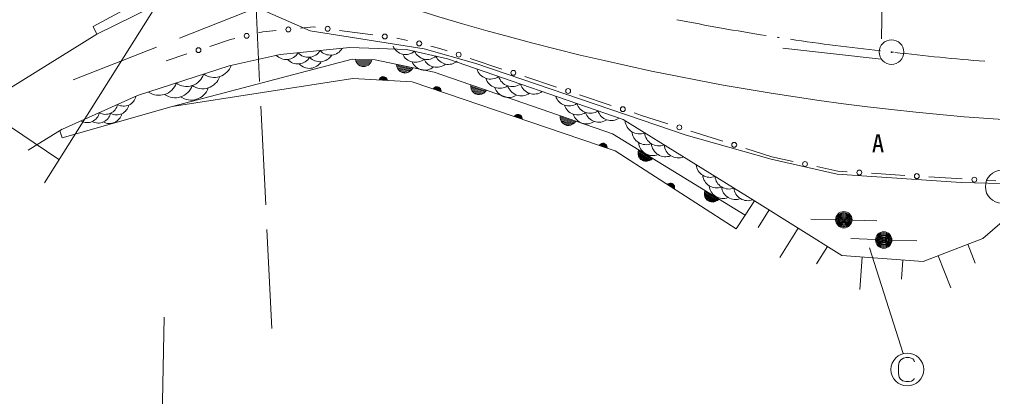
# Model space of a CAD drawing. Units: millimetres, scale not verified. Extents: x -23078 to 616922, y -205489 to 154511.
# Drawn here: x 56415 to 115496, y 24698 to 47571 of the extents above; entities that cross this region are included whole.
import ezdxf
from ezdxf.enums import TextEntityAlignment as Align

# ---------------------------------------------------------------- set-up
doc = ezdxf.new("R2010")
doc.units = ezdxf.units.MM
doc.header["$LTSCALE"] = 1000
doc.linetypes.add('DASHED', pattern=[7.5, 6, -1.5])
doc.layers.add('S-BGD', color=7, linetype='Continuous', lineweight=13)
doc.styles.add('ＭＳ ゴシック', font='')
doc.styles.get('ＭＳ ゴシック').set_extended_font_data('MS Gothic')

# ---------------------------------------------------------------- blocks, each defined once
blk = doc.blocks.new('BUHIN1')
at = {"color": 7, "linetype": 'Continuous', "lineweight": 13}
for radius in [0.995, 0.03]:
    blk.add_circle((0, 0), radius, dxfattribs=at)

msp = doc.modelspace()

# ---------------------------------------------------------------- linework, layer by layer
at = {"layer": 'S-BGD'}
for p, q in [((8522, 72971), (58814, 39069)), ((65669, 49730), (60887, 47137)), ((67579, 49727), (74070, 46880)), ((61121, 46670), (66164, 49166)), ((57931, 37671), (64533, 48115)), ((60887, 47137), (61121, 46670)), ((70926, 46751), (71187, 46813)), ((71187, 46813), (72009, 46894)), ((73472, 47039), (74294, 47121)), ((74070, 46880), (80992, 45792)), ((74294, 47121), (74399, 47106)), ((75855, 46910), (77867, 46638)), ((61121, 46670), (54979, 42887)), ((67982, 45938), (69235, 46350)), ((69235, 46350), (69496, 46412)), ((79324, 46442), (79429, 46427)), ((79429, 46427), (79973, 46294)), ((72236, 45437), (76473, 45862)), ((76473, 45862), (79916, 45756)), ((79916, 45756), (82395, 45180)), ((80992, 45792), (84121, 44901)), ((81401, 45944), (81945, 45811)), ((81945, 45811), (82384, 45666)), ((65332, 45067), (66586, 45479)), ((65690, 42296), (76607, 45160)), ((69154, 44757), (72236, 45437)), ((76607, 45160), (78019, 45119)), ((76847, 45038), (76813, 45154)), ((76813, 45154), (77813, 45125)), ((77786, 45063), (76836, 45091)), ((76904, 44939), (76847, 45038)), ((76859, 45028), (77759, 45001)), ((77720, 44940), (76898, 44964)), ((76999, 44826), (76904, 44939)), ((77709, 44915), (77608, 44808)), ((77769, 45011), (77709, 44915)), ((77813, 45125), (77769, 45011)), ((78019, 45119), (81588, 44371)), ((82395, 45180), (93063, 41503)), ((83779, 45203), (85706, 44565)), ((63586, 42951), (69154, 44757)), ((76941, 44900), (77668, 44879)), ((77107, 44763), (76999, 44826)), ((77606, 44818), (77001, 44836)), ((77223, 44722), (77107, 44763)), ((77117, 44770), (77489, 44759)), ((77378, 44717), (77223, 44722)), ((77497, 44751), (77378, 44717)), ((77608, 44808), (77497, 44751)), ((79327, 44727), (79314, 44847)), ((79314, 44847), (80293, 44643)), ((80256, 44586), (79326, 44781)), ((79366, 44619), (79327, 44727)), ((79337, 44715), (80218, 44530)), ((80169, 44477), (79364, 44645)), ((79439, 44492), (79366, 44619)), ((79395, 44575), (80107, 44426)), ((79534, 44411), (79439, 44492)), ((80036, 44377), (79443, 44501)), ((79642, 44350), (79534, 44411)), ((79546, 44416), (79910, 44339)), ((79793, 44318), (79642, 44350)), ((79916, 44331), (79793, 44318)), ((80036, 44367), (79916, 44331)), ((80154, 44454), (80036, 44367)), ((80230, 44538), (80154, 44454)), ((80293, 44643), (80230, 44538)), ((81588, 44371), (92422, 40636)), ((84121, 44901), (96886, 40555)), ((76649, 43998), (65690, 42296)), ((80260, 43790), (76649, 43998)), ((78248, 43906), (78271, 43962)), ((78747, 43877), (78248, 43906)), ((78262, 43936), (78737, 43909)), ((78271, 43962), (78303, 44009)), ((78726, 43941), (78277, 43967)), ((78297, 43997), (78708, 43973)), ((78303, 44009), (78355, 44061)), ((78687, 44006), (78324, 44027)), ((78355, 44061), (78411, 44088)), ((78356, 44056), (78658, 44039)), ((78411, 44088), (78471, 44103)), ((78601, 44073), (78415, 44084)), ((78471, 44103), (78549, 44099)), ((78549, 44099), (78606, 44077)), ((78606, 44077), (78659, 44044)), ((78659, 44044), (78705, 43986)), ((78705, 43986), (78732, 43936)), ((78732, 43936), (78747, 43877)), ((92588, 39598), (80260, 43790)), ((87101, 44102), (89028, 43463)), ((81536, 43356), (81574, 43404)), ((82009, 43195), (81536, 43356)), ((81558, 43382), (82008, 43229)), ((81574, 43404), (81616, 43441)), ((82006, 43263), (81580, 43407)), ((81608, 43431), (81997, 43299)), ((81616, 43441), (81680, 43478)), ((81986, 43335), (81641, 43452)), ((81680, 43478), (81742, 43488)), ((81680, 43472), (81966, 43375)), ((81742, 43488), (81804, 43487)), ((81921, 43424), (81744, 43483)), ((81804, 43487), (81877, 43462)), ((81877, 43462), (81927, 43425)), ((81927, 43425), (81969, 43379)), ((81969, 43379), (81998, 43312)), ((81998, 43312), (82010, 43256)), ((82010, 43256), (82009, 43195)), ((83822, 43479), (83824, 43600)), ((83847, 43368), (83822, 43479)), ((83824, 43600), (84769, 43274)), ((84725, 43223), (83827, 43533)), ((83831, 43466), (84681, 43173)), ((83903, 43232), (83847, 43368)), ((84626, 43126), (83848, 43394)), ((83870, 43320), (84558, 43083)), ((83988, 43139), (83903, 43232)), ((84481, 43043), (83909, 43241)), ((84087, 43066), (83988, 43139)), ((84000, 43143), (84352, 43022)), ((84694, 43179), (84608, 43105)), ((84769, 43274), (84694, 43179)), ((59038, 40910), (63586, 42951)), ((84233, 43015), (84087, 43066)), ((84356, 43012), (84233, 43015)), ((84480, 43033), (84356, 43012)), ((84608, 43105), (84480, 43033)), ((90424, 43001), (92351, 42362)), ((65690, 42296), (59008, 40401)), ((86462, 41681), (86499, 41729)), ((86935, 41520), (86462, 41681)), ((86483, 41707), (86933, 41554)), ((86499, 41729), (86542, 41766)), ((86931, 41588), (86505, 41732)), ((86533, 41756), (86922, 41624)), ((86542, 41766), (86606, 41803)), ((86911, 41660), (86567, 41778)), ((86605, 41797), (86892, 41700)), ((86606, 41803), (86667, 41813)), ((86667, 41813), (86729, 41812)), ((86846, 41749), (86670, 41809)), ((86729, 41812), (86803, 41787)), ((86803, 41787), (86852, 41750)), ((86852, 41750), (86895, 41704)), ((86895, 41704), (86923, 41637)), ((86923, 41637), (86936, 41581)), ((86936, 41581), (86935, 41520)), ((89239, 41612), (89241, 41733)), ((89264, 41500), (89239, 41612)), ((89241, 41733), (90186, 41407)), ((90142, 41356), (89244, 41665)), ((89247, 41598), (90098, 41305)), ((89320, 41364), (89264, 41500)), ((90042, 41258), (89265, 41526)), ((89287, 41452), (89975, 41215)), ((89405, 41271), (89320, 41364)), ((89898, 41175), (89326, 41373)), ((90186, 41407), (90111, 41311)), ((93063, 41503), (101044, 36572)), ((93746, 41900), (94185, 41754)), ((94185, 41754), (95776, 41249)), ((56934, 39635), (59017, 40910)), ((59008, 40401), (58873, 40823)), ((89503, 41198), (89405, 41271)), ((89416, 41275), (89769, 41154)), ((89650, 41147), (89503, 41198)), ((89773, 41144), (89650, 41147)), ((89897, 41165), (89773, 41144)), ((90025, 41237), (89897, 41165)), ((90111, 41311), (90025, 41237)), ((97177, 40803), (99112, 40189)), ((92422, 40636), (100475, 35696)), ((96886, 40555), (102058, 39099)), ((91621, 39927), (91658, 39975)), ((92094, 39766), (91621, 39927)), ((91642, 39952), (92092, 39800)), ((91658, 39975), (91701, 40012)), ((92090, 39833), (91664, 39978)), ((91692, 40002), (92082, 39869)), ((91701, 40012), (91765, 40048)), ((92070, 39906), (91726, 40023)), ((91764, 40043), (92051, 39946)), ((91765, 40048), (91827, 40059)), ((91827, 40059), (91888, 40058)), ((92005, 39994), (91829, 40054)), ((91888, 40058), (91962, 40033)), ((91962, 40033), (92011, 39996)), ((92011, 39996), (92054, 39950)), ((92054, 39950), (92082, 39882)), ((92082, 39882), (92095, 39826)), ((92095, 39826), (92094, 39766)), ((99935, 34866), (92588, 39598)), ((93981, 39545), (94009, 39662)), ((94807, 39099), (93998, 39596)), ((94009, 39662), (94861, 39139)), ((100513, 39744), (102105, 39238)), ((93981, 39430), (93981, 39545)), ((94007, 39285), (93981, 39430)), ((93986, 39529), (94753, 39059)), ((94689, 39025), (93988, 39455)), ((93993, 39378), (94614, 38998)), ((94069, 39177), (94007, 39285)), ((94530, 38976), (94014, 39292)), ((94150, 39083), (94069, 39177)), ((94081, 39178), (94399, 38983)), ((94282, 39002), (94150, 39083)), ((94401, 38973), (94282, 39002)), ((94667, 39009), (94527, 38966)), ((94767, 39062), (94667, 39009)), ((94861, 39139), (94767, 39062)), ((102058, 39099), (106058, 38185)), ((102105, 39238), (103389, 38958)), ((94527, 38966), (94401, 38973)), ((104826, 38645), (106110, 38365)), ((106058, 38185), (113582, 37685)), ((106110, 38365), (106674, 38330)), ((108141, 38240), (110167, 38115)), ((111634, 38024), (113661, 37900)), ((95758, 37556), (95806, 37594)), ((96179, 37285), (95758, 37556)), ((95786, 37576), (96185, 37318)), ((95806, 37594), (95857, 37619)), ((96191, 37351), (95813, 37595)), ((95846, 37611), (96192, 37388)), ((95857, 37619), (95928, 37639)), ((96190, 37427), (95884, 37624)), ((95926, 37634), (96180, 37470)), ((95928, 37639), (95990, 37634)), ((95990, 37634), (96050, 37618)), ((96148, 37528), (95991, 37629)), ((96050, 37618), (96115, 37576)), ((96115, 37576), (96154, 37529)), ((96154, 37529), (96184, 37474)), ((96194, 37344), (96179, 37285)), ((96184, 37474), (96195, 37401)), ((96195, 37401), (96194, 37344)), ((113582, 37685), (120297, 37489)), ((115128, 37809), (115691, 37774)), ((98007, 37075), (98035, 37192)), ((98007, 36960), (98007, 37075)), ((98033, 36816), (98007, 36960)), ((98013, 37060), (98780, 36589)), ((98715, 36555), (98014, 36985)), ((98020, 36909), (98640, 36528)), ((98834, 36629), (98024, 37126)), ((98095, 36707), (98033, 36816)), ((98035, 37192), (98888, 36669)), ((98556, 36506), (98040, 36823)), ((98176, 36613), (98095, 36707)), ((98108, 36708), (98425, 36513)), ((98888, 36669), (98794, 36592)), ((114901, 34293), (117750, 36745)), ((98308, 36532), (98176, 36613)), ((98428, 36503), (98308, 36532)), ((98553, 36497), (98428, 36503)), ((98694, 36539), (98553, 36497)), ((98794, 36592), (98694, 36539)), ((101044, 36572), (100475, 35696)), ((101044, 36572), (106354, 33247)), ((100475, 35696), (99935, 34866)), ((101929, 36018), (101262, 34952)), ((105968, 35432), (104469, 35462)), ((103699, 34910), (102589, 33137)), ((106968, 35406), (108467, 35359)), ((108392, 34215), (106894, 34280)), ((111294, 32886), (114901, 34293)), ((105469, 33801), (104805, 32741)), ((108025, 33718), (110064, 27317)), ((109391, 34181), (110891, 34145)), ((113999, 33941), (114447, 32794)), ((106354, 33247), (111294, 32886)), ((107589, 33157), (107445, 31193)), ((112196, 33238), (112957, 31288)), ((110059, 32977), (109975, 31816)), ((64825, 11602), (65200, 29505)), ((109835, 26779), (109795, 26579)), ((109930, 26919), (109835, 26779)), ((110090, 27029), (109930, 26919)), ((110245, 27059), (110090, 27029)), ((110440, 27059), (110245, 27059)), ((110555, 27029), (110440, 27059)), ((110650, 26974), (110555, 27029)), ((110720, 26904), (110650, 26974)), ((110760, 26809), (110720, 26904)), ((109795, 26579), (109795, 26089)), ((109795, 26089), (109835, 25879)), ((109835, 25879), (109910, 25754)), ((109910, 25754), (110055, 25649)), ((110055, 25649), (110235, 25609)), ((110235, 25609), (110425, 25609)), ((110425, 25609), (110570, 25624)), ((110570, 25624), (110645, 25669)), ((110645, 25669), (110715, 25734)), ((110715, 25734), (110745, 25804))]:
    msp.add_line(p, q, dxfattribs=at)
at = {"layer": 'S-BGD', "linetype": 'DASHED'}
for p, q in [((108858, 52386), (108728, 45163)), ((78693, 51379), (59684, 43901)), ((71737, 28830), (70777, 48265)), ((108728, 45163), (102551, 45846))]:
    msp.add_line(p, q, dxfattribs=at)
at = {"layer": 'S-BGD'}
for centre, radius in [((70211, 46581), 149), ((72740, 46967), 149), ((75127, 47008), 149), ((78596, 46540), 149), ((80687, 46119), 149), ((109362, 45595), 746), ((67284, 45708), 149), ((83082, 45435), 149), ((109362, 45595), 22.5), ((86404, 44333), 149), ((89726, 43232), 149), ((93048, 42131), 149), ((96477, 41026), 149), ((99813, 39966), 149), ((104108, 38801), 149), ((107407, 38285), 149), ((110901, 38070), 149), ((114394, 37854), 149), ((106468, 35422), 498), ((106468, 35422), 440), ((106468, 35422), 382), ((106468, 35422), 322), ((106468, 35422), 265), ((106468, 35422), 195), ((106468, 35422), 135), ((106468, 35422), 77.5), ((106468, 35422), 15), ((108892, 34194), 498), ((108892, 34194), 440), ((108892, 34194), 382), ((108892, 34194), 322), ((108892, 34194), 265), ((108892, 34194), 195), ((108892, 34194), 135), ((108892, 34194), 77.5), ((108892, 34194), 15), ((110320, 26335), 995)]:
    msp.add_circle(centre, radius, dxfattribs=at)
for centre, radius, start, end in [((126562, 195917), 154772, 248.26376, 283.35023), ((124282, 189216), 144391, 258.83571, 261.02142), ((124282, 189216), 144391, 261.29463, 261.34016), ((124282, 189216), 144391, 261.61337, 263.79909), ((72611, 45983), 842, 222.59857, 328.85877), ((73952, 46117), 842, 222.59857, 328.85877), ((75293, 46252), 842, 222.59857, 328.85877), ((79870, 46279), 832, 203.78685, 310.04704), ((81168, 45978), 832, 203.78685, 310.04704), ((124282, 189216), 144391, 264.0723, 264.11783), ((126946, 192803), 148250, 263.26312, 265.39194), ((73315, 45715), 842, 222.59857, 328.85877), ((74019, 45447), 842, 222.59857, 328.85877), ((74656, 45849), 842, 222.59857, 328.85877), ((80444, 45804), 832, 203.78685, 310.04704), ((81017, 45329), 832, 203.78685, 310.04704), ((81741, 45503), 832, 203.78685, 310.04704), ((82465, 45676), 832, 203.78685, 310.04704), ((68234, 45151), 1098, 234.84439, 341.10459), ((85019, 44831), 876, 197.85484, 304.11505), ((66563, 44609), 1098, 234.84439, 341.10459), ((67534, 44462), 1098, 234.84439, 341.10459), ((85567, 44272), 876, 197.85484, 304.11505), ((86343, 44375), 876, 197.85484, 304.11505), ((64892, 44067), 1098, 234.84439, 341.10459), ((65863, 43920), 1098, 234.84439, 341.10459), ((66834, 43774), 1098, 234.84439, 341.10459), ((86115, 43713), 876, 197.85484, 304.11505), ((86891, 43816), 876, 197.85484, 304.11505), ((87667, 43919), 876, 197.85484, 304.11505), ((62746, 43074), 761, 241.03081, 347.29102), ((89782, 43173), 849, 197.85484, 304.11505), ((61635, 42576), 761, 241.03081, 347.29102), ((62315, 42547), 761, 241.03081, 347.29102), ((90313, 42631), 849, 197.85484, 304.11505), ((91066, 42730), 849, 197.85484, 304.11505), ((92350, 42288), 849, 197.85484, 304.11505), ((60524, 42077), 761, 241.03081, 347.29102), ((61204, 42049), 761, 241.03081, 347.29102), ((61884, 42020), 761, 241.03081, 347.29102), ((90845, 42088), 849, 197.85484, 304.11505), ((91597, 42188), 849, 197.85484, 304.11505), ((94053, 41506), 871, 185.15784, 291.41803), ((94463, 40844), 871, 185.15784, 291.41803), ((95239, 40774), 871, 185.15784, 291.41803), ((94872, 40181), 871, 185.15784, 291.41803), ((95648, 40111), 871, 185.15784, 291.41803), ((96424, 40041), 871, 185.15784, 291.41803), ((98342, 38835), 842, 185.15784, 291.41803), ((98738, 38195), 842, 185.15784, 291.41803), ((99488, 38127), 842, 185.15784, 291.41803), ((99134, 37554), 842, 185.15784, 291.41803), ((99884, 37487), 842, 185.15784, 291.41803), ((100635, 37419), 842, 185.15784, 291.41803)]:
    msp.add_arc(centre, radius, start, end, dxfattribs=at)

# ---------------------------------------------------------------- block references
at = {"layer": 'S-BGD', "xscale": 1000, "yscale": 1000}
msp.add_blockref('BUHIN1', (116054, 37427), dxfattribs=at)

# ---------------------------------------------------------------- texts
at = {"layer": 'S-BGD', "style": 'ＭＳ ゴシック'}
msp.add_text('A', height=1100, dxfattribs=at).set_placement((108169, 39179), align=Align.BOTTOM_LEFT)

doc.saveas('drawing.dxf')
